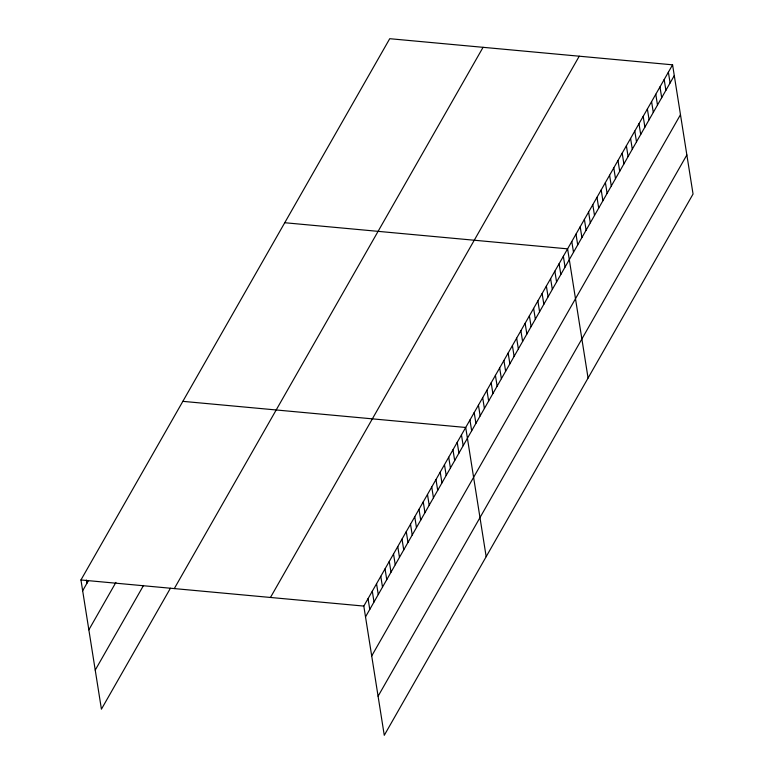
<?xml version="1.0" encoding="UTF-8"?>
<svg xmlns="http://www.w3.org/2000/svg" width="774" height="774" viewBox="0 0 774 774"><rect width="100%" height="100%" fill="white"/><g stroke="black" fill="none" stroke-linecap="round" stroke-linejoin="round"><path stroke-width="1.16" d="M170.415 588.24L101.423 709.178L80.951 579.968L389.728 38.7L672.577 64.823L693.049 194.032L384.272 735.3L363.809 606.081L672.577 64.823M82.663 590.755L88.497 580.519M88.855 629.833L115.916 582.387M95.231 670.1L143.529 585.444M174.295 588.588L483.063 47.32M270.465 597.47L579.242 56.202M365.522 616.868L674.289 75.6M371.704 655.955L680.481 114.687M378.089 696.223L686.857 154.955M284.745 222.728L567.594 248.851L588.066 378.06M182.848 401.348L465.706 427.471L486.169 556.68M80.951 579.968L363.809 606.081M668.378 72.175L670.091 82.963M664.179 79.538L665.892 90.326M659.98 86.901L661.693 97.688M655.781 94.264L657.494 105.051M651.582 101.626L653.295 112.414M647.383 108.989L649.096 119.767M643.184 116.342L644.897 127.13M638.985 123.705L640.698 134.492M634.786 131.067L636.499 141.855M630.587 138.43L632.3 149.218M626.389 145.793L628.091 156.58M622.19 153.155L623.892 163.943M617.991 160.518L619.693 171.296M613.792 167.871L615.494 178.659M609.593 175.234L611.296 186.021M605.394 182.596L607.097 193.384M601.195 189.959L602.898 200.747M596.996 197.322L598.699 208.109M592.797 204.684L594.5 215.472M588.598 212.047L590.301 222.825M584.399 219.4L586.102 230.188M580.2 226.763L581.903 237.55M576.001 234.125L577.704 244.913M571.793 241.488L573.505 252.276M563.356 256.291L565.059 267.078M559.109 263.731L560.811 274.518M554.861 271.171L556.574 281.959M550.614 278.621L552.326 289.408M546.367 286.061L548.079 296.848M542.129 293.501L543.832 304.288M537.882 300.941L539.584 311.728M533.634 308.391L535.337 319.178M529.387 315.831L531.099 326.618M525.14 323.271L526.852 334.058M520.892 330.711L522.605 341.498M516.655 338.161L518.357 348.948M512.407 345.601L514.11 356.388M508.16 353.041L509.873 363.828M503.913 360.481L505.625 371.268M499.665 367.931L501.378 378.709M495.428 375.371L497.131 386.158M491.18 382.811L492.883 393.598M486.933 390.251L488.636 401.038M482.686 397.701L484.398 408.478M478.438 405.141L480.151 415.928M474.191 412.581L475.904 423.368M469.953 420.021L471.656 430.808M461.459 434.911L463.171 445.698M457.211 442.351L458.924 453.138M452.964 449.791L454.677 460.578M448.717 457.241L450.429 468.018M444.479 464.681L446.182 475.468M440.232 472.121L441.935 482.908M435.985 479.561L437.697 490.348M431.737 487.001L433.45 497.788M427.49 494.451L429.202 505.238M423.252 501.891L424.955 512.678M419.005 509.331L420.708 520.118M414.758 516.771L416.46 527.558M410.51 524.221L412.223 535.008M406.263 531.661L407.975 542.448M402.016 539.101L403.728 549.888M397.778 546.541L399.481 557.328M393.531 553.99L395.233 564.778M389.283 561.431L390.996 572.218M385.036 568.871L386.748 579.658M380.789 576.311L382.501 587.098M376.551 583.76L378.254 594.538M372.304 591.201L374.006 601.988M368.056 598.641L369.759 609.428M86.398 580.074L86.911 583.306"/></g></svg>
